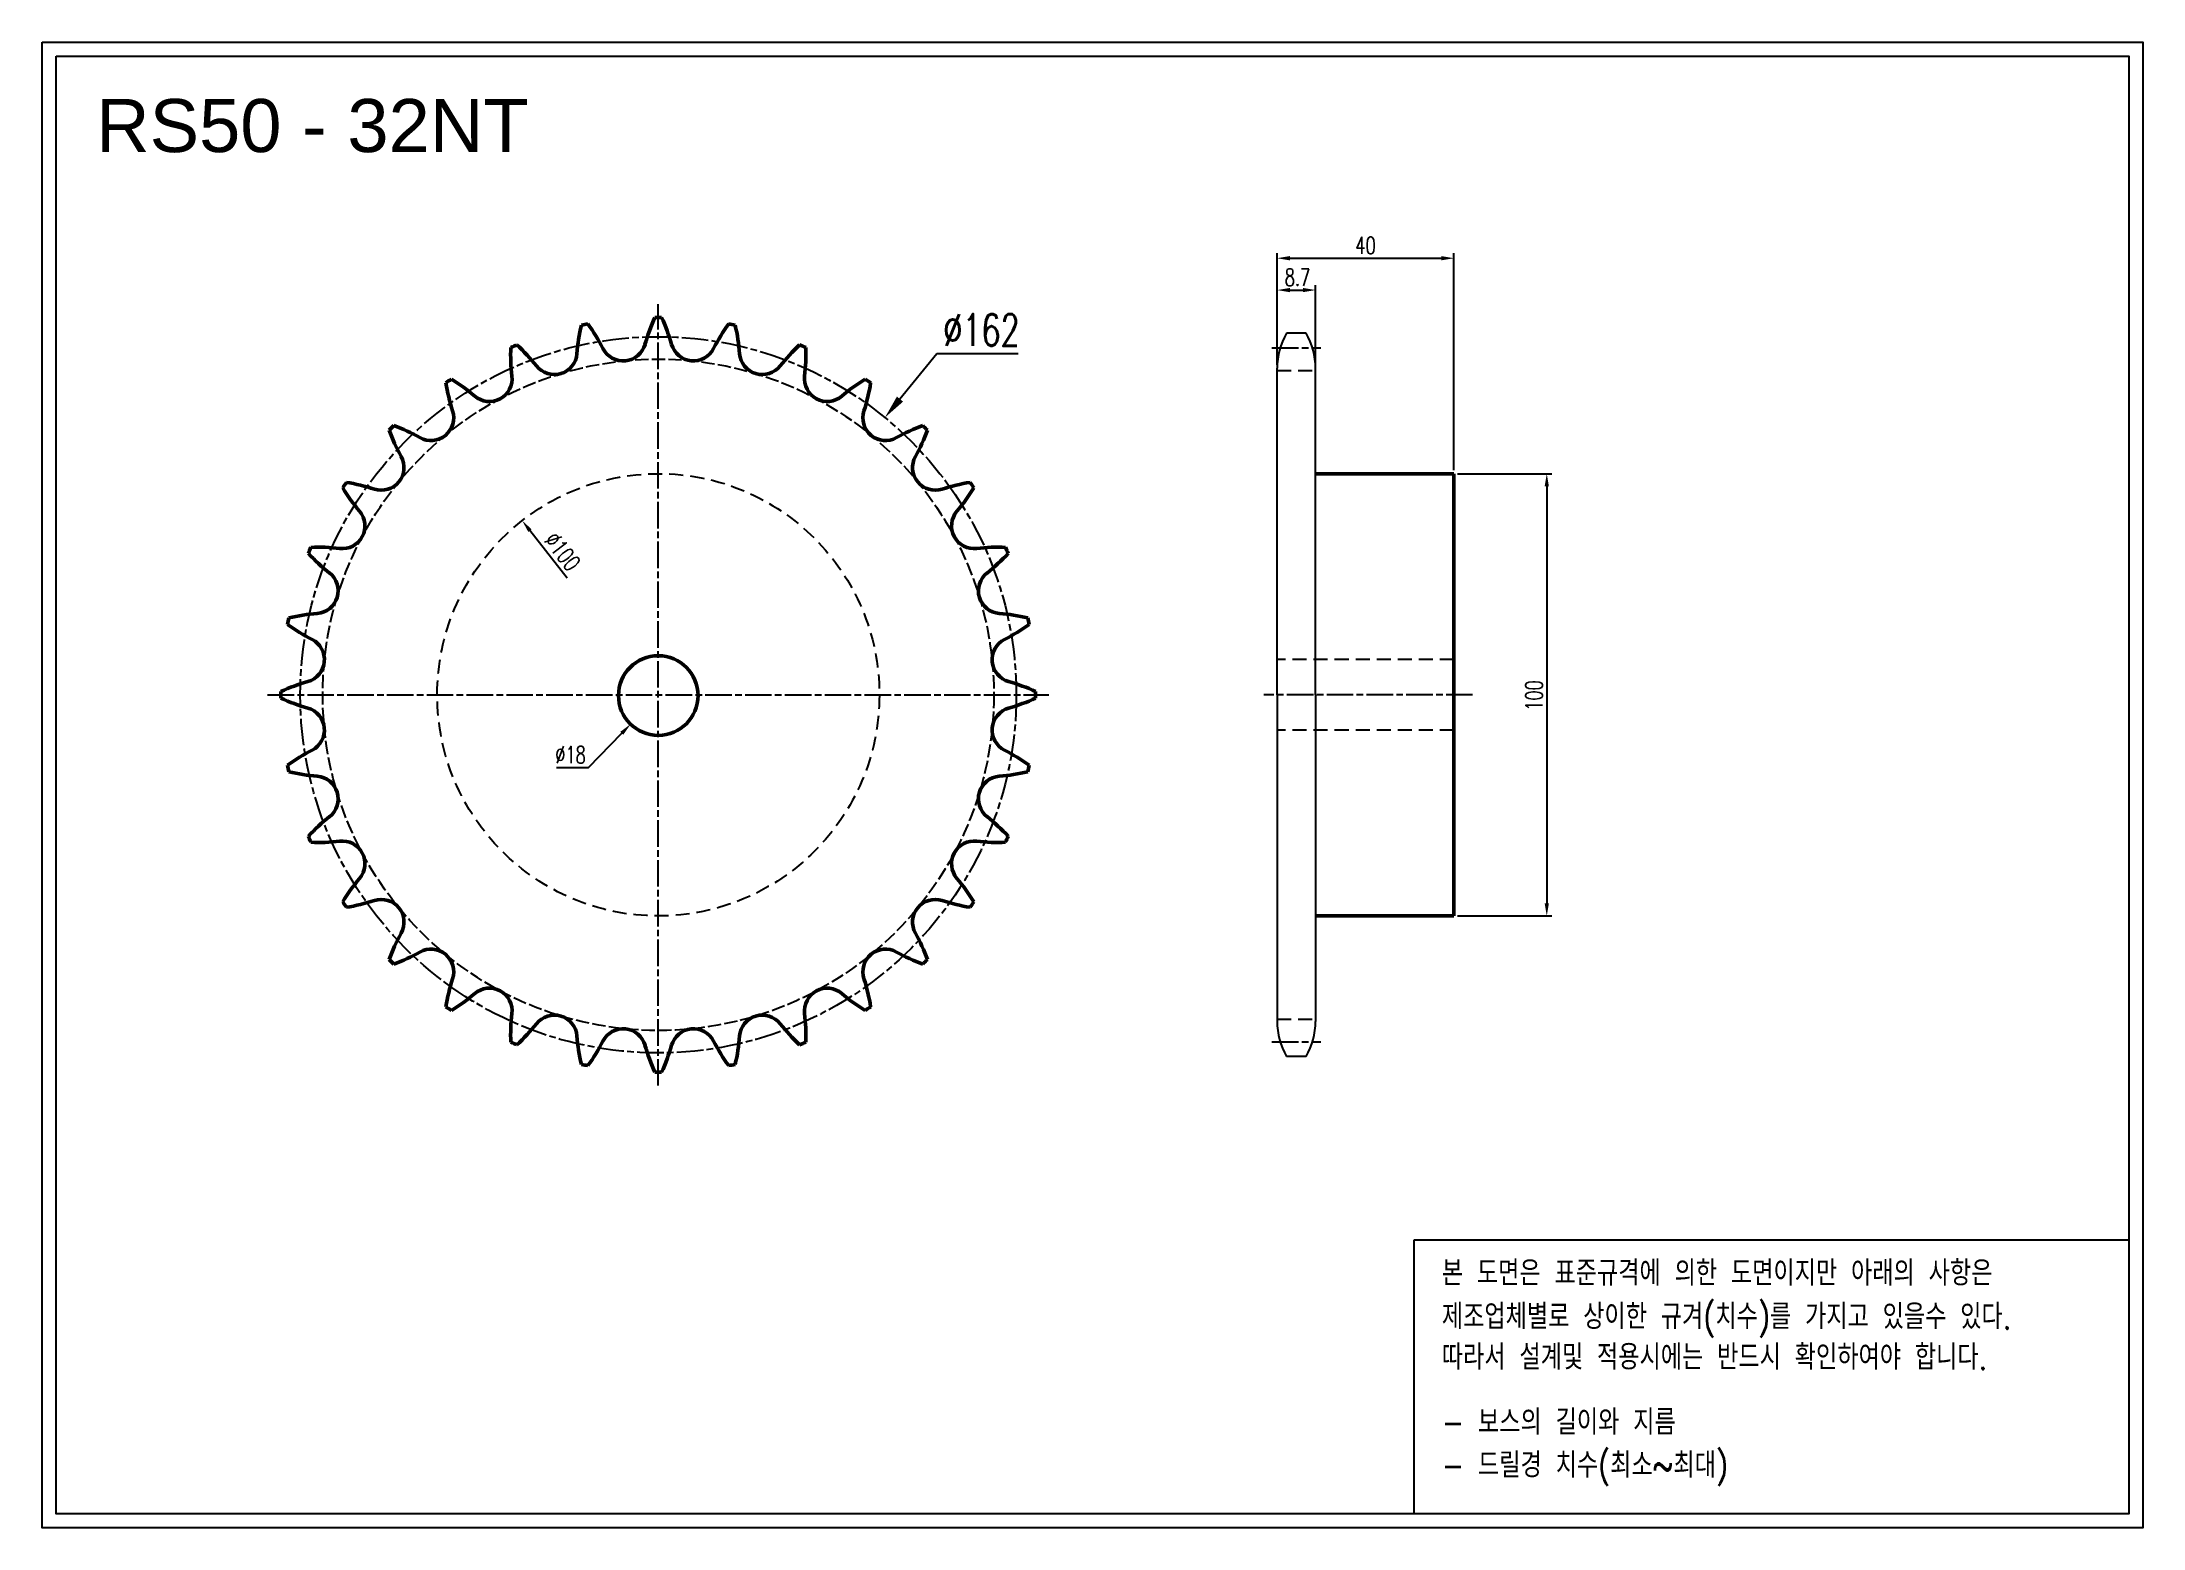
# Model space of a CAD drawing. Header units: millimetres. Extents: x 1315 to 1791, y 1098 to 1434.
import ezdxf

# ---------------------------------------------------------------- set-up
doc = ezdxf.new("R2010")
doc.units = ezdxf.units.MM
for name, pattern in [('AM_ISO02W050', [7.5, 6, -1.5]), ('AM_ISO02W050x2', [3.75, 3, -0.75]), ('AM_ISO08W050', [18, 12, -1.5, 3, -1.5]), ('AM_ISO08W050x2', [9, 6, -0.75, 1.5, -0.75]), ('HIDDEN', [9.525, 6.35, -3.175])]:
    doc.linetypes.add(name, pattern=pattern)
for name, color, linetype, lineweight in [('20', 7, 'Continuous', 50), ('21', 6, 'AM_ISO02W050', 25), ('22', 30, 'AM_ISO08W050', 25), ('VIS', 7, 'Continuous', 50)]:
    doc.layers.add(name, color=color, linetype=linetype, lineweight=lineweight)
doc.layers.add('HL', color=2, linetype='HIDDEN')
doc.layers.add('S-DIM', color=7, linetype='Continuous')
doc.styles.add('HAN', font='ROMANS.shx', dxfattribs={"width": 0.7, "bigfont": 'whgtxt.shx'})
doc.styles.add('HSG', font='SIMPLEX.shx', dxfattribs={"width": 0.7, "bigfont": 'HSG.shx'})
doc.styles.get("Standard").update_dxf_attribs({"font": 'arial.ttf'})
doc.dimstyles.new('APP16', dxfattribs={"dimscale": 3, "dimtxt": 2.4, "dimasz": 1.8, "dimexe": 0.7, "dimexo": 0.5, "dimgap": 0.6, "dimtad": 1, "dimtoh": 1, "dimdec": 1, "dimrnd": 0.01, "dimzin": 9, "dimdsep": 46, "dimtxsty": 'HSG', "dimcen": 0, "dimclrd": 1, "dimclre": 1, "dimclrt": 256, "dimazin": 2, "dimtp": 1, "dimtm": 1, "dimtfac": 0.5, "dimtdec": 1, "dimtofl": 0, "dimtmove": 0, "dimatfit": 3, "dimfxl": 0, "dimtvp": 1, "dimtolj": 2, "dimlwd": -1, "dimlwe": -1, "dimarcsym": 0})
doc.dimstyles.new('APP4', dxfattribs={"dimscale": 1.6, "dimtxt": 2.4, "dimasz": 1.8, "dimexe": 0.7, "dimexo": 0.5, "dimgap": 0.6, "dimtad": 1, "dimtoh": 1, "dimdec": 1, "dimrnd": 0.01, "dimzin": 9, "dimdsep": 46, "dimtxsty": 'HSG', "dimcen": 0, "dimclrd": 1, "dimclre": 1, "dimclrt": 256, "dimazin": 2, "dimtp": 1, "dimtm": 1, "dimtfac": 0.5, "dimtdec": 1, "dimtofl": 0, "dimtmove": 0, "dimatfit": 3, "dimfxl": 0, "dimtvp": 1, "dimtolj": 2, "dimlwd": -1, "dimlwe": -1, "dimarcsym": 0})

# ---------------------------------------------------------------- blocks, each defined once
blk = doc.blocks.new('*D1')
at = {"layer": 'Defpoints', "color": 0, "transparency": 16777216}
for p in [(1506, 1348.79), (1403.48, 1223.4)]:
    blk.add_point(p, dxfattribs=at)
at = {"layer": 'S-DIM', "color": 1, "transparency": 16777216}
for p, q in [((1517.76, 1363.18), (1509.41, 1352.97)), ((1536.12, 1363.18), (1517.76, 1363.18))]:
    blk.add_line(p, q, dxfattribs=at)
blk.add_solid([(1508.72, 1353.54), (1510.11, 1352.4), (1506, 1348.79)], dxfattribs=at)
at = {"layer": 'S-DIM', "transparency": 16777216, "insert": (1527.84, 1368.58), "char_height": 7.2, "attachment_point": 5, "style": 'HSG'}
blk.add_mtext('\\A2;∅162', dxfattribs=at)
blk = doc.blocks.new('*D2')
at = {"layer": 'Defpoints', "color": 0, "transparency": 16777216}
for p in [(1461, 1292.39), (1448.48, 1279.46)]:
    blk.add_point(p, dxfattribs=at)
at = {"layer": 'S-DIM', "color": 1, "transparency": 16777216}
for p, q in [((1438.98, 1269.65), (1446.48, 1277.39)), ((1431.75, 1269.65), (1438.98, 1269.65))]:
    blk.add_line(p, q, dxfattribs=at)
blk.add_solid([(1446.13, 1277.72), (1446.82, 1277.06), (1448.48, 1279.46)], dxfattribs=at)
at = {"layer": 'S-DIM', "transparency": 16777216, "insert": (1434.89, 1272.53), "char_height": 3.84, "attachment_point": 5, "style": 'HSG'}
blk.add_mtext('\\A2;∅18', dxfattribs=at)
blk = doc.blocks.new('*D3')
at = {"layer": 'Defpoints', "color": 0, "transparency": 16777216}
for p in [(1423.95, 1325.49), (1485.53, 1246.7)]:
    blk.add_point(p, dxfattribs=at)
at = {"layer": 'S-DIM', "color": 1, "transparency": 16777216}
blk.add_line((1434.12, 1312.48), (1425.72, 1323.22), dxfattribs=at)
blk.add_solid([(1426.1, 1323.52), (1425.34, 1322.93), (1423.95, 1325.49)], dxfattribs=at)
at = {"layer": 'S-DIM', "transparency": 16777216, "insert": (1433.07, 1318.49), "char_height": 3.84, "attachment_point": 5, "rotation": 308.0109, "style": 'HSG'}
blk.add_mtext('\\A2;∅100', dxfattribs=at)
blk = doc.blocks.new('*D4')
at = {"layer": 'Defpoints', "color": 0, "transparency": 16777216}
for p in [(1603.41, 1377.62), (1594.71, 1359.93), (1603.41, 1359.93)]:
    blk.add_point(p, dxfattribs=at)
at = {"layer": 'S-DIM', "color": 1, "transparency": 16777216}
for p, q in [((1594.71, 1360.73), (1594.71, 1378.74)), ((1603.41, 1360.73), (1603.41, 1378.74)), ((1597.59, 1377.62), (1600.53, 1377.62))]:
    blk.add_line(p, q, dxfattribs=at)
for points in [[(1597.59, 1378.1), (1597.59, 1377.14), (1594.71, 1377.62)], [(1600.53, 1378.1), (1600.53, 1377.14), (1603.41, 1377.62)]]:
    blk.add_solid(points, dxfattribs=at)
at = {"layer": 'S-DIM', "transparency": 16777216, "insert": (1599.32, 1380.5), "char_height": 3.84, "attachment_point": 5, "style": 'HSG'}
blk.add_mtext('\\A2;8.7', dxfattribs=at)
blk = doc.blocks.new('*D5')
at = {"layer": 'Defpoints', "color": 0, "transparency": 16777216}
for p in [(1634.71, 1384.82), (1594.71, 1359.93), (1634.71, 1336.1)]:
    blk.add_point(p, dxfattribs=at)
at = {"layer": 'S-DIM', "color": 1, "transparency": 16777216}
for p, q in [((1594.71, 1360.73), (1594.71, 1385.94)), ((1597.59, 1384.82), (1631.83, 1384.82)), ((1634.71, 1336.9), (1634.71, 1385.94))]:
    blk.add_line(p, q, dxfattribs=at)
for points in [[(1597.59, 1385.3), (1597.59, 1384.34), (1594.71, 1384.82)], [(1631.83, 1385.3), (1631.83, 1384.34), (1634.71, 1384.82)]]:
    blk.add_solid(points, dxfattribs=at)
at = {"layer": 'S-DIM', "transparency": 16777216, "insert": (1614.71, 1387.7), "char_height": 3.84, "attachment_point": 5, "style": 'HSG'}
blk.add_mtext('\\A2;40', dxfattribs=at)
blk = doc.blocks.new('*D6')
at = {"layer": 'Defpoints', "color": 0, "transparency": 16777216}
for p in [(1634.71, 1336.1), (1634.71, 1236.1), (1655.7, 1236.1)]:
    blk.add_point(p, dxfattribs=at)
at = {"layer": 'S-DIM', "color": 1, "transparency": 16777216}
for p, q in [((1635.51, 1336.1), (1656.82, 1336.1)), ((1655.7, 1333.22), (1655.7, 1238.98)), ((1635.51, 1236.1), (1656.82, 1236.1))]:
    blk.add_line(p, q, dxfattribs=at)
for points in [[(1655.22, 1333.22), (1656.18, 1333.22), (1655.7, 1336.1)], [(1655.22, 1238.98), (1656.18, 1238.98), (1655.7, 1236.1)]]:
    blk.add_solid(points, dxfattribs=at)
at = {"layer": 'S-DIM', "transparency": 16777216, "insert": (1652.82, 1285.93), "char_height": 3.84, "attachment_point": 5, "rotation": 90, "style": 'HSG'}
blk.add_mtext('\\A2;100', dxfattribs=at)

msp = doc.modelspace()

# ---------------------------------------------------------------- linework, layer by layer
for p, q in [((1601.28, 1367.86), (1596.83, 1367.86)), ((1594.71, 1286.1), (1594.71, 1359.93)), ((1603.41, 1286.1), (1603.41, 1359.93)), ((1594.71, 1286.1), (1594.71, 1212.26)), ((1603.41, 1286.1), (1603.41, 1212.26)), ((1601.28, 1204.33), (1596.83, 1204.33))]:
    msp.add_line(p, q)
for points in [[(1315.35, 1433.71), (1790.55, 1433.71), (1790.55, 1097.71), (1315.35, 1097.71)], [(1318.55, 1430.51), (1787.35, 1430.51), (1787.35, 1100.91), (1318.55, 1100.91)]]:
    msp.add_lwpolyline(points, close=True)
at = {"color": 6}
msp.add_lwpolyline([(1625.71, 1162.83), (1787.35, 1162.83), (1787.35, 1100.91), (1625.71, 1100.91)], close=True, dxfattribs=at)
for centre, start, end in [((1610.58, 1359.93), 150, 180), ((1587.53, 1359.93), 0, 30), ((1610.58, 1212.26), 180, 210), ((1587.53, 1212.26), 330, 0)]:
    msp.add_arc(centre, 15.87, start, end)
at = {"layer": '20'}
for centre, radius, start, end in [((1477.65, 1359.96), 41.45, 166.4647, 175.4687), ((1454.74, 1286.1), 85.35, 100.7471, 101.7529), ((1405.3, 1345.57), 41.45, 27.0312, 36.0353), ((1491.62, 1354.07), 41.45, 155.2147, 164.2188), ((1454.74, 1286.1), 85.35, 89.4971, 90.5029), ((1417.85, 1354.07), 41.45, 15.7812, 24.7853), ((1504.18, 1345.57), 41.45, 143.9647, 152.9688), ((1454.74, 1286.1), 85.35, 78.2471, 79.2529), ((1431.82, 1359.96), 41.45, 4.5312, 13.5353), ((1462.8, 1363.01), 41.45, 177.7147, 186.7188), ((1454.74, 1286.1), 85.35, 111.9971, 113.0029), ((1394.65, 1334.78), 41.45, 38.2812, 47.2853), ((1446.8, 1366.74), 5.13, 207.0313, 344.2187), ((1462.68, 1366.74), 5.13, 195.7813, 332.9687), ((1514.83, 1334.78), 41.45, 132.7147, 141.7188), ((1454.74, 1286.1), 85.35, 66.9971, 68.0029), ((1446.67, 1363.01), 41.45, 353.2812, 2.2853), ((1431.22, 1363.64), 5.13, 218.2813, 355.4687), ((1478.26, 1363.64), 5.13, 184.5313, 321.7187), ((1454.74, 1286.1), 85.35, 123.2471, 124.2529), ((1447.64, 1363.1), 41.45, 188.9647, 197.9688), ((1386.31, 1322.12), 41.45, 49.5312, 58.5353), ((1416.54, 1357.56), 5.13, 229.5313, 6.7187), ((1492.94, 1357.56), 5.13, 173.2813, 310.4687), ((1523.17, 1322.12), 41.45, 121.4647, 130.4688), ((1461.83, 1363.1), 41.45, 342.0312, 351.0353), ((1454.74, 1286.1), 85.35, 55.7471, 56.7529), ((1403.33, 1348.73), 5.13, 240.7813, 17.9687), ((1506.14, 1348.73), 5.13, 162.0313, 299.2187), ((1454.74, 1286.1), 85.35, 134.4971, 135.5029), ((1432.76, 1360.24), 41.45, 200.2147, 209.2187), ((1380.59, 1308.08), 41.45, 60.7812, 69.7853), ((1528.88, 1308.08), 41.45, 110.2147, 119.2188), ((1476.72, 1360.24), 41.45, 330.7812, 339.7853), ((1454.74, 1286.1), 85.35, 44.4971, 45.5029), ((1392.1, 1337.5), 5.13, 252.0313, 29.2187), ((1517.38, 1337.5), 5.13, 150.7813, 287.9687), ((1454.74, 1286.1), 85.35, 145.7471, 146.7529), ((1418.71, 1354.53), 41.45, 211.4647, 220.4688), ((1377.73, 1293.19), 41.45, 72.0312, 81.0353), ((1531.75, 1293.19), 41.45, 98.9647, 107.9688), ((1490.76, 1354.53), 41.45, 319.5312, 328.5353), ((1454.74, 1286.1), 85.35, 33.2471, 34.2529), ((1383.27, 1324.29), 5.13, 263.2813, 40.4687), ((1526.2, 1324.29), 5.13, 139.5313, 276.7187), ((1454.74, 1286.1), 85.35, 156.9971, 158.0029), ((1406.06, 1346.18), 41.45, 222.7147, 231.7187), ((1377.82, 1278.03), 41.45, 83.2812, 92.2853), ((1531.65, 1278.03), 41.45, 87.7147, 96.7188), ((1503.42, 1346.18), 41.45, 308.2812, 317.2853), ((1454.74, 1286.1), 85.35, 21.9971, 23.0029), ((1377.2, 1309.62), 5.13, 274.5313, 51.7187), ((1532.28, 1309.62), 5.13, 128.2813, 265.4687), ((1454.74, 1286.1), 85.35, 168.2471, 169.2529), ((1380.88, 1263.18), 41.45, 94.5312, 103.5353), ((1528.6, 1263.18), 41.45, 76.4647, 85.4688), ((1454.74, 1286.1), 85.35, 10.7471, 11.7529), ((1395.27, 1335.53), 41.45, 233.9647, 242.9688), ((1374.1, 1294.04), 5.13, 285.7813, 62.9687), ((1535.38, 1294.04), 5.13, 117.0313, 254.2187), ((1514.21, 1335.53), 41.45, 297.0312, 306.0353), ((1386.77, 1249.21), 41.45, 105.7812, 114.7853), ((1522.71, 1249.21), 41.45, 65.2147, 74.2187), ((1454.74, 1286.1), 85.35, 179.4971, 180.5029), ((1386.77, 1322.98), 41.45, 245.2147, 254.2188), ((1374.1, 1278.15), 5.13, 297.0313, 74.2187), ((1535.38, 1278.15), 5.13, 105.7813, 242.9687), ((1522.71, 1322.98), 41.45, 285.7812, 294.7853), ((1454.74, 1286.1), 85.35, 359.4971, 0.5029), ((1395.27, 1236.66), 41.45, 117.0312, 126.0353), ((1514.21, 1236.66), 41.45, 53.9647, 62.9688), ((1454.74, 1286.1), 85.35, 190.7471, 191.7529), ((1454.74, 1286.1), 85.35, 348.2471, 349.2529), ((1380.88, 1309.01), 41.45, 256.4647, 265.4688), ((1377.2, 1262.57), 5.13, 308.2813, 85.4687), ((1532.28, 1262.57), 5.13, 94.5313, 231.7187), ((1528.6, 1309.01), 41.45, 274.5312, 283.5353), ((1406.06, 1226.01), 41.45, 128.2812, 137.2853), ((1503.42, 1226.01), 41.45, 42.7147, 51.7187), ((1454.74, 1286.1), 85.35, 201.9971, 203.0029), ((1377.82, 1294.16), 41.45, 267.7147, 276.7188), ((1383.27, 1247.9), 5.13, 319.5313, 96.7187), ((1526.2, 1247.9), 5.13, 83.2813, 220.4687), ((1531.65, 1294.16), 41.45, 263.2812, 272.2853), ((1454.74, 1286.1), 85.35, 336.9971, 338.0029), ((1418.71, 1217.66), 41.45, 139.5312, 148.5353), ((1490.76, 1217.66), 41.45, 31.4647, 40.4688), ((1454.74, 1286.1), 85.35, 213.2471, 214.2529), ((1377.73, 1279), 41.45, 278.9647, 287.9687), ((1392.1, 1234.69), 5.13, 330.7813, 107.9687), ((1517.38, 1234.69), 5.13, 72.0313, 209.2187), ((1531.75, 1279), 41.45, 252.0312, 261.0353), ((1454.74, 1286.1), 85.35, 325.7471, 326.7529), ((1432.76, 1211.95), 41.45, 150.7812, 159.7853), ((1476.72, 1211.95), 41.45, 20.2147, 29.2188), ((1454.74, 1286.1), 85.35, 224.4971, 225.5029), ((1380.59, 1264.11), 41.45, 290.2147, 299.2188), ((1403.33, 1223.46), 5.13, 342.0313, 119.2187), ((1506.14, 1223.46), 5.13, 60.7813, 197.9687), ((1528.88, 1264.11), 41.45, 240.7812, 249.7853), ((1454.74, 1286.1), 85.35, 314.4971, 315.5029), ((1447.64, 1209.09), 41.45, 162.0312, 171.0353), ((1461.83, 1209.09), 41.45, 8.9647, 17.9688), ((1386.31, 1250.07), 41.45, 301.4647, 310.4687), ((1416.54, 1214.63), 5.13, 353.2813, 130.4687), ((1492.94, 1214.63), 5.13, 49.5313, 186.7187), ((1523.17, 1250.07), 41.45, 229.5312, 238.5353), ((1454.74, 1286.1), 85.35, 235.7471, 236.7529), ((1462.8, 1209.18), 41.45, 173.2812, 182.2853), ((1431.22, 1208.55), 5.13, 4.5313, 141.7187), ((1478.26, 1208.55), 5.13, 38.2813, 175.4687), ((1446.67, 1209.18), 41.45, 357.7147, 6.7187), ((1454.74, 1286.1), 85.35, 303.2471, 304.2529), ((1454.74, 1286.1), 85.35, 246.9971, 248.0029), ((1394.65, 1237.41), 41.45, 312.7147, 321.7188), ((1477.65, 1212.23), 41.45, 184.5312, 193.5353), ((1405.3, 1226.63), 41.45, 323.9647, 332.9687), ((1446.8, 1205.45), 5.13, 15.7813, 152.9687), ((1462.68, 1205.45), 5.13, 27.0313, 164.2187), ((1504.18, 1226.63), 41.45, 207.0312, 216.0353), ((1431.82, 1212.23), 41.45, 346.4647, 355.4688), ((1514.83, 1237.41), 41.45, 218.2812, 227.2853), ((1454.74, 1286.1), 85.35, 291.9971, 293.0029), ((1454.74, 1286.1), 85.35, 258.2471, 259.2529), ((1491.62, 1218.12), 41.45, 195.7812, 204.7853), ((1417.85, 1218.12), 41.45, 335.2147, 344.2188), ((1454.74, 1286.1), 85.35, 280.7471, 281.7529), ((1454.74, 1286.1), 85.35, 269.4971, 270.5029)]:
    msp.add_arc(centre, radius, start, end, dxfattribs=at)
at = {"layer": '21', "linetype": 'AM_ISO02W050x2'}
msp.add_circle((1454.74, 1286.1), 75.9, dxfattribs=at)
at = {"layer": '22', "linetype": 'AM_ISO08W050x2'}
for p, q in [((1454.74, 1197.74), (1454.74, 1374.45)), ((1593.53, 1364.55), (1604.59, 1364.55)), ((1366.38, 1286.1), (1543.09, 1286.1)), ((1638.93, 1286.1), (1591.68, 1286.1)), ((1593.53, 1207.64), (1604.59, 1207.64))]:
    msp.add_line(p, q, dxfattribs=at)
msp.add_circle((1454.74, 1286.1), 80.98, dxfattribs=at)
at = {"layer": 'HL', "ltscale": 0.5}
for p, q in [((1594.71, 1359.47), (1603.41, 1359.47)), ((1634.71, 1294.1), (1594.71, 1294.1)), ((1634.71, 1278.1), (1594.71, 1278.1)), ((1594.71, 1212.72), (1603.41, 1212.72))]:
    msp.add_line(p, q, dxfattribs=at)
msp.add_circle((1454.74, 1286.1), 50, dxfattribs=at)
at = {"layer": 'VIS'}
for p, q in [((1634.71, 1336.1), (1603.41, 1336.1)), ((1634.71, 1336.1), (1634.71, 1236.1)), ((1634.71, 1236.1), (1603.41, 1236.1))]:
    msp.add_line(p, q, dxfattribs=at)
msp.add_circle((1454.74, 1285.93), 9, dxfattribs=at)

# ---------------------------------------------------------------- texts
msp.add_text('RS50 - 32NT', height=12).set_placement((1327.59, 1408.82))
at = {"color": 6, "style": 'HAN', "width": 0.8}
for s, p in [('본 도면은 표준규격에 의한 도면이지만 아래의 사항은', (1631.96, 1152.51)), ('제조업체별로 상이한 규겨(치수)를 가지고 있을수 있다.', (1631.96, 1142.66)), ('따라서 설계및 적용시에는 반드시 확인하여야 합니다.', (1631.96, 1133.51)), ('- 보스의 길이와 지름', (1631.96, 1118.78)), ('- 드릴경 치수(최소~최대)', (1631.96, 1109.1))]:
    msp.add_text(s, height=5.6833, dxfattribs=at).set_placement(p)

# ---------------------------------------------------------------- dimensions: what is measured, and where the dimension line sits
at = {"layer": 'S-DIM', "color": 3}
dim = msp.add_linear_dim(base=(1634.71, 1384.82), p1=(1594.71, 1359.93), p2=(1634.71, 1336.1), dimstyle='APP4', dxfattribs=at)
dim.commit()
dim.dimension.update_dxf_attribs({"geometry": '*D5', "text_midpoint": (1614.71, 1387.7)})
dim = msp.add_linear_dim(base=(1603.41, 1377.62), p1=(1594.71, 1359.93), p2=(1603.41, 1359.93), dimstyle='APP4', dxfattribs=at)
dim.commit()
dim.dimension.update_dxf_attribs({"geometry": '*D4', "text_midpoint": (1599.32, 1377.62), "dimtype": 128})
for p1, p2, dimstyle, picture, middle in [((1403.48, 1223.4), (1506, 1348.79), 'APP16', '*D1', (1527.84, 1363.18)), ((1485.53, 1246.7), (1423.95, 1325.49), 'APP4', '*D3', (1430.81, 1316.72)), ((1461, 1292.39), (1448.48, 1279.46), 'APP4', '*D2', (1434.89, 1269.65))]:
    dim = msp.add_diameter_dim_2p(p1=p1, p2=p2, dimstyle=dimstyle, dxfattribs=at)
    dim.commit()
    dim.dimension.update_dxf_attribs({"geometry": picture, "text_midpoint": middle, "dimtype": 131})
dim = msp.add_linear_dim(base=(1655.7, 1236.1), p1=(1634.71, 1336.1), p2=(1634.71, 1236.1), angle=90, dimstyle='APP4', dxfattribs=at)
dim.commit()
dim.dimension.update_dxf_attribs({"geometry": '*D6', "text_midpoint": (1655.7, 1285.93), "dimtype": 128})

doc.saveas('drawing.dxf')
